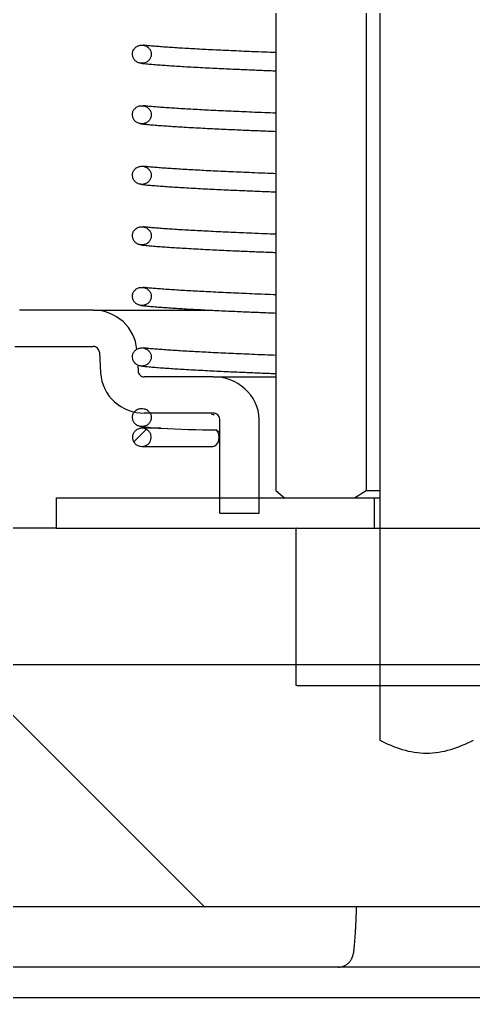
# Model space of a CAD drawing. Header units: millimetres. Extents: x 0 to 4637, y 0 to 3023.
# Drawn here: x 1498.2 to 1513.26, y 2667.91 to 2700.35 of the extents above; entities that cross this region are included whole.
import ezdxf

# ---------------------------------------------------------------- set-up
doc = ezdxf.new("R2010")
doc.units = ezdxf.units.MM
for name, color, linetype in [('ABVP-_VACCUM_CUP', 7, 'Continuous'), ('ABVP_MAIN_PLASTI', 7, 'Continuous'), ('ABVP_PLASTIC_HOS', 7, 'Continuous'), ('BUSH_FOR_ABVP-VA', 7, 'Continuous'), ('COMPRESSED_SPRIN', 7, 'Continuous'), ('M6_HEX_NUT', 7, 'Continuous'), ('PREFILTER_MEDIA_', 7, 'Continuous'), ('STUD_FOR_ABVP_MA', 7, 'Continuous'), ('WASHER_25MM_OD', 7, 'Continuous')]:
    doc.layers.add(name, color=color, linetype=linetype)

msp = doc.modelspace()

# ---------------------------------------------------------------- hatches: boundary and pattern name
at = {"layer": 'COMPRESSED_SPRIN', "linetype": 'Continuous'}
h = msp.add_hatch(dxfattribs=at)
h.set_pattern_fill('ANSI32', scale=6.278552, angle=0.00001, style=0)
h.set_pattern_definition([(45, (804.727, 551.313), (-42.2873, 42.2872), []), (45, (832.92, 551.313), (-42.2873, 42.2872), [])])
edge = h.paths.add_edge_path()
edge.add_spline(control_points=[(1501.9788, 2686.3504), (1502.0176, 2686.2792), (1502.0856, 2686.2262), (1502.2387, 2686.1802), (1502.3244, 2686.1869), (1502.469, 2686.2578), (1502.527, 2686.3223), (1502.5781, 2686.4745), (1502.57, 2686.5613), (1502.4931, 2686.7017), (1502.4255, 2686.7552), (1502.2712, 2686.8018), (1502.1859, 2686.7951), (1502.0413, 2686.7242), (1501.9834, 2686.6597), (1501.9326, 2686.508), (1501.9399, 2686.4217), (1501.9788, 2686.3504)], knot_values=[0, 0, 0, 0, 0.125, 0.125, 0.25, 0.25, 0.375, 0.375, 0.5, 0.5, 0.625, 0.625, 0.75, 0.75, 0.875, 0.875, 1, 1, 1, 1], degree=3, periodic=1)
at = {"layer": 'PREFILTER_MEDIA_', "linetype": 'Continuous'}
h = msp.add_hatch(dxfattribs=at)
h.set_pattern_fill('LINE', scale=12.557105, angle=135, style=0)
h.set_pattern_definition([(135, (804.727, 551.313), (-28.1915, -28.1915), [])])
h.paths.add_polyline_path([(1538.4001, 2678.9567), (1537.9555, 2678.9567), (1535.879, 2678.9567), (1533.6965, 2678.9567), (1533.0709, 2678.9567), (1532.251, 2678.9567), (1530.6943, 2678.9567), (1520.0709, 2678.9567), (1516.0544, 2678.9567), (1513.2587, 2678.9567), (1511.1867, 2678.9567), (1510.3556, 2678.9567), (1510.1476, 2678.9567), (1509.401, 2678.9567), (1508.0118, 2678.9567), (1507.885, 2678.9567), (1507.368, 2678.9567), (1507.1877, 2678.9567), (1506.8508, 2678.9567), (1506.0391, 2678.9567), (1501.1306, 2678.9567), (1492.7121, 2678.9567), (1490.5922, 2678.9567), (1490.4003, 2678.9567), (1488.3584, 2678.9567), (1486.176, 2678.9567), (1485.7535, 2678.9567), (1485.1982, 2678.9567), (1485.1238, 2678.9567), (1483.0974, 2678.9567), (1482.3271, 2678.9567), (1482.1887, 2678.9567), (1480.8534, 2678.9567), (1479.6405, 2678.9567), (1476.504, 2678.9567), (1476.4593, 2678.9567), (1475.7867, 2678.9567), (1472.7155, 2678.9567), (1472.4849, 2678.9567), (1472.3773, 2678.9567), (1472.3399, 2678.9567), (1471.6561, 2678.9567), (1471.1513, 2678.9567), (1469.9477, 2678.9567), (1468.1147, 2678.9567), (1468.1026, 2678.9567), (1467.387, 2678.9567), (1467.3826, 2678.9567), (1465.1239, 2678.9567), (1464.6241, 2678.9567), (1460.6702, 2678.9567), (1460.5718, 2678.9567), (1459.3827, 2678.9567), (1458.5215, 2678.9567), (1455.3517, 2678.9567), (1455.3181, 2678.9567), (1452.2341, 2678.9567), (1451.5026, 2678.9567), (1449.4329, 2678.9567), (1448.0083, 2678.9567), (1445.6955, 2678.9567), (1444.3677, 2678.9567), (1442.515, 2678.9567), (1440.5514, 2678.9567), (1431.0087, 2678.9567), (1429.3107, 2678.9567), (1428.9583, 2678.9567), (1426.9912, 2678.9567), (1424.8312, 2678.9567), (1422.0916, 2678.9567), (1420.8959, 2678.9567), (1418.2351, 2678.9567), (1417.1451, 2678.9567), (1416.2603, 2678.9567), (1413.3332, 2678.9567), (1412.9302, 2678.9567), (1408.2692, 2678.9567), (1408.2649, 2678.9567), (1408.2649, 2678.9567), (1403.9284, 2678.9567), (1403.9284, 2676.9475), (1403.9284, 2675.943), (1403.9284, 2670.9201), (1407.4849, 2670.9201), (1410.8134, 2670.9201), (1416.304, 2670.9201), (1418.0947, 2670.9201), (1421.9572, 2670.9201), (1428.53, 2670.9201), (1429.3747, 2670.9201), (1440.5879, 2670.9201), (1451.4804, 2670.9201), (1452.3764, 2670.9201), (1455.56, 2670.9201), (1459.2638, 2670.9201), (1459.5104, 2670.9201), (1459.8061, 2670.9201), (1461.0144, 2670.9201), (1461.315, 2670.9201), (1465.1239, 2670.9201), (1466.1799, 2670.9201), (1469.9477, 2670.9201), (1471.1513, 2670.9201), (1475.32, 2670.9201), (1475.5787, 2670.9201), (1475.8972, 2670.9201), (1476.0144, 2670.9201), (1476.3859, 2670.9201), (1482.9639, 2670.9201), (1484.6528, 2670.9201), (1485.2526, 2670.9201), (1485.6132, 2670.9201), (1488.3233, 2670.9201), (1488.8289, 2670.9201), (1489.7722, 2670.9201), (1490.2165, 2670.9201), (1490.2592, 2670.9201), (1506.0306, 2670.9201), (1507.3279, 2670.9201), (1507.5633, 2670.9201), (1508.0845, 2670.9201), (1508.9057, 2670.9201), (1509.3846, 2670.9201), (1510.3536, 2670.9201), (1530.5205, 2670.9201), (1530.5504, 2670.9201), (1530.9661, 2670.9201), (1531.9259, 2670.9201), (1535.7486, 2670.9201), (1538.094, 2670.9201), (1538.4402, 2670.9201), (1549.0002, 2670.9201), (1552.7758, 2670.9201), (1553.7402, 2670.9201), (1554.0048, 2670.9201), (1554.7211, 2670.9201), (1557.0267, 2670.9201), (1558.9701, 2670.9201), (1559.1445, 2670.9201), (1559.7198, 2670.9201), (1559.9905, 2670.9201), (1561.0575, 2670.9201), (1561.6112, 2670.9201), (1562.3959, 2670.9201), (1562.6789, 2670.9201), (1565.4127, 2670.9201), (1568.3551, 2670.9201), (1574.2762, 2670.9201), (1574.988, 2670.9201), (1587.9121, 2670.9201), (1593.9395, 2670.9201), (1595.9551, 2670.9201), (1595.958, 2670.9201), (1595.9879, 2670.9201), (1596.0539, 2670.9201), (1596.255, 2670.9201), (1602.3305, 2670.9201), (1602.3817, 2670.9201), (1605.1753, 2670.9201), (1609.6116, 2670.9201), (1612.5929, 2670.9201), (1615.9215, 2670.9201), (1619.478, 2670.9201), (1619.478, 2675.943), (1619.478, 2676.9475), (1619.478, 2678.9567), (1615.1417, 2678.9567), (1615.1415, 2678.9567), (1615.1371, 2678.9567), (1610.0732, 2678.9567), (1608.9864, 2678.9567), (1607.4497, 2678.9567), (1607.1461, 2678.9567), (1605.0352, 2678.9567), (1604.7371, 2678.9567), (1602.2459, 2678.9567), (1601.6003, 2678.9567), (1601.1906, 2678.9567), (1596.2831, 2678.9567), (1594.4372, 2678.9567), (1593.9395, 2678.9567), (1587.9121, 2678.9567), (1587.4053, 2678.9567), (1578.9132, 2678.9567), (1577.4161, 2678.9567), (1574.0658, 2678.9567), (1572.6344, 2678.9567), (1568.3121, 2678.9567), (1565.5704, 2678.9567), (1562.9222, 2678.9567), (1562.4864, 2678.9567), (1562.3959, 2678.9567), (1560.0297, 2678.9567), (1560.0108, 2678.9567), (1559.7645, 2678.9567), (1559.1445, 2678.9567), (1559.1062, 2678.9567), (1557.8396, 2678.9567), (1557.6796, 2678.9567), (1557.2892, 2678.9567), (1556.5994, 2678.9567), (1555.8971, 2678.9567), (1554.6454, 2678.9567), (1553.7142, 2678.9567), (1551.992, 2678.9567), (1551.9876, 2678.9567), (1549.6156, 2678.9567), (1547.4671, 2678.9567), (1544.958, 2678.9567), (1544.2488, 2678.9567), (1542.6766, 2678.9567), (1542.4004, 2678.9567)])
at = {"layer": 'STUD_FOR_ABVP_MA', "linetype": 'Continuous'}
h = msp.add_hatch(dxfattribs=at)
h.set_pattern_fill('ANSI32', scale=12.557105, angle=0.00001, style=0)
h.set_pattern_definition([(45, (804.73, 551.31), (-84.5745, 84.5745), []), (45, (861.11, 551.31), (-84.5745, 84.5745), [])])
edge = h.paths.add_edge_path()
edge.add_line((1513.2587, 2683.9795), (1513.2587, 2684.473))
edge.add_line((1513.2587, 2684.473), (1513.2587, 2684.4818))
edge.add_line((1513.2587, 2684.4818), (1513.2587, 2684.7329))
edge.add_line((1513.2587, 2684.7329), (1513.2587, 2686.3807))
edge.add_line((1513.2587, 2686.3807), (1513.2587, 2686.9834))
edge.add_line((1513.2587, 2686.9834), (1513.2587, 2687.0937))
edge.add_line((1513.2587, 2687.0937), (1513.2587, 2688.3898))
edge.add_line((1513.2587, 2688.3898), (1513.2587, 2688.5001))
edge.add_line((1513.2587, 2688.5001), (1513.2587, 2688.6905))
edge.add_line((1513.2587, 2688.6905), (1513.2587, 2688.9926))
edge.add_line((1513.2587, 2688.9926), (1513.2587, 2689.3773))
edge.add_line((1513.2587, 2689.3773), (1513.2587, 2690.3989))
edge.add_line((1513.2587, 2690.3989), (1513.2587, 2690.7101))
edge.add_line((1513.2587, 2690.7101), (1513.2587, 2691.0017))
edge.add_line((1513.2587, 2691.0017), (1513.2587, 2691.0332))
edge.add_line((1513.2587, 2691.0332), (1513.2587, 2692.4081))
edge.add_line((1513.2587, 2692.4081), (1513.2587, 2693.0108))
edge.add_line((1513.2587, 2693.0108), (1513.2587, 2694.4172))
edge.add_line((1513.2587, 2694.4172), (1513.2587, 2695.02))
edge.add_line((1513.2587, 2695.02), (1513.2587, 2696.4263))
edge.add_line((1513.2587, 2696.4263), (1513.2587, 2697.0291))
edge.add_line((1513.2587, 2697.0291), (1513.2587, 2698.4355))
edge.add_line((1513.2587, 2698.4355), (1513.2587, 2699.0382))
edge.add_line((1513.2587, 2699.0382), (1513.2587, 2700.4446))
edge.add_line((1513.2587, 2700.4446), (1513.2587, 2700.6969))
edge.add_line((1513.2587, 2700.6969), (1513.2587, 2701.0474))
edge.add_line((1513.2587, 2701.0474), (1513.2587, 2701.5595))
edge.add_line((1513.2587, 2701.5595), (1513.2587, 2702.4538))
edge.add_line((1513.2587, 2702.4538), (1513.2587, 2703.0565))
edge.add_line((1513.2587, 2703.0565), (1513.2587, 2704.4629))
edge.add_line((1513.2587, 2704.4629), (1513.2587, 2705.0656))
edge.add_line((1513.2587, 2705.0656), (1513.2587, 2706.472))
edge.add_line((1513.2587, 2706.472), (1513.2587, 2707.0748))
edge.add_line((1513.2587, 2707.0748), (1513.2587, 2707.5869))
edge.add_line((1513.2587, 2707.5869), (1513.2587, 2708.0848))
edge.add_line((1513.2587, 2708.0848), (1513.2587, 2708.0892))
edge.add_line((1513.2587, 2708.0892), (1513.2587, 2708.4812))
edge.add_line((1513.2587, 2708.4812), (1513.2587, 2709.0839))
edge.add_line((1513.2587, 2709.0839), (1513.2587, 2709.6004))
edge.add_line((1513.2587, 2709.6004), (1513.2587, 2709.8472))
edge.add_line((1513.2587, 2709.8472), (1513.2587, 2710.0983))
edge.add_line((1513.2587, 2710.0983), (1513.2587, 2710.2992))
edge.add_line((1513.2587, 2710.2992), (1513.2587, 2710.6006))
edge.add_line((1513.2587, 2710.6006), (1513.2587, 2710.9019))
edge.add_line((1513.2587, 2710.9019), (1513.2587, 2711.1029))
edge.add_line((1513.2587, 2711.1029), (1513.2587, 2715.1211))
edge.add_line((1513.2587, 2715.1211), (1513.2587, 2715.9097))
edge.add_line((1513.2587, 2715.9097), (1513.2587, 2717.1154))
edge.add_line((1513.2587, 2717.1154), (1513.2587, 2720.144))
edge.add_line((1513.2587, 2720.144), (1513.7023, 2720.144))
edge.add_line((1513.7023, 2720.144), (1516.1287, 2720.144))
edge.add_line((1516.1287, 2720.144), (1516.6568, 2720.607))
edge.add_line((1516.6568, 2720.607), (1516.7016, 2720.6463))
edge.add_line((1516.7016, 2720.6463), (1516.7016, 2721.8097))
edge.add_line((1516.7016, 2721.8097), (1516.7016, 2724.6645))
edge.add_line((1516.7016, 2724.6645), (1516.7016, 2725.5271))
edge.add_line((1516.7016, 2725.5271), (1516.7016, 2725.6253))
edge.add_line((1516.7016, 2725.6253), (1516.7016, 2726.8326))
edge.add_line((1516.7016, 2726.8326), (1516.7016, 2726.8746))
edge.add_line((1516.7016, 2726.8746), (1516.7016, 2728.5824))
edge.add_line((1516.7016, 2728.5824), (1516.7016, 2728.6828))
edge.add_line((1516.7016, 2728.6828), (1516.7016, 2730.6481))
edge.add_line((1516.7016, 2730.6481), (1516.7016, 2731.8554))
edge.add_line((1516.7016, 2731.8554), (1516.7016, 2735.1908))
edge.add_line((1516.7016, 2735.1908), (1516.7016, 2735.5139))
edge.add_line((1516.7016, 2735.5139), (1516.7016, 2735.5307))
edge.add_line((1516.7016, 2735.5307), (1516.7016, 2736.7362))
edge.add_line((1516.7016, 2736.7362), (1516.7016, 2736.8467))
edge.add_line((1516.7016, 2736.8467), (1516.7016, 2737.5335))
edge.add_line((1516.7016, 2737.5335), (1516.7016, 2737.7239))
edge.add_line((1516.7016, 2737.7239), (1516.7016, 2739.1303))
edge.add_line((1516.7016, 2739.1303), (1516.7016, 2742.2445))
edge.add_line((1516.7016, 2742.2445), (1516.1287, 2742.7468))
edge.add_line((1516.1287, 2742.7468), (1513.7023, 2742.7468))
edge.add_line((1513.7023, 2742.7468), (1513.2587, 2742.7468))
edge.add_line((1513.2587, 2742.7468), (1513.2587, 2747.7696))
edge.add_line((1513.2587, 2747.7696), (1513.2587, 2752.9934))
edge.add_line((1513.2587, 2752.9934), (1513.2587, 2754.8016))
edge.add_arc((1511.7032, 2752.1725), 3.0548, 59.38887, 120.61113)
edge.add_line((1510.1476, 2754.8016), (1510.1476, 2752.9934))
edge.add_line((1510.1476, 2752.9934), (1510.1476, 2747.7696))
edge.add_line((1510.1476, 2747.7696), (1510.1476, 2742.7468))
edge.add_line((1510.1476, 2742.7468), (1509.7041, 2742.7468))
edge.add_line((1509.7041, 2742.7468), (1507.2776, 2742.7468))
edge.add_line((1507.2776, 2742.7468), (1506.7047, 2742.2445))
edge.add_line((1506.7047, 2742.2445), (1506.7047, 2739.1303))
edge.add_line((1506.7047, 2739.1303), (1506.7047, 2737.7239))
edge.add_line((1506.7047, 2737.7239), (1506.7047, 2737.5335))
edge.add_line((1506.7047, 2737.5335), (1506.7047, 2736.8467))
edge.add_line((1506.7047, 2736.8467), (1506.7047, 2736.7362))
edge.add_line((1506.7047, 2736.7362), (1506.7047, 2735.5307))
edge.add_line((1506.7047, 2735.5307), (1506.7047, 2735.5139))
edge.add_line((1506.7047, 2735.5139), (1506.7047, 2735.1908))
edge.add_line((1506.7047, 2735.1908), (1506.7047, 2732.7639))
edge.add_line((1506.7047, 2732.7639), (1506.7047, 2731.5565))
edge.add_line((1506.7047, 2731.5565), (1506.7047, 2728.6828))
edge.add_line((1506.7047, 2728.6828), (1506.7047, 2728.5824))
edge.add_line((1506.7047, 2728.5824), (1506.7047, 2727.7411))
edge.add_line((1506.7047, 2727.7411), (1506.7047, 2726.8746))
edge.add_line((1506.7047, 2726.8746), (1506.7047, 2726.5337))
edge.add_line((1506.7047, 2726.5337), (1506.7047, 2725.5271))
edge.add_line((1506.7047, 2725.5271), (1506.7047, 2724.6645))
edge.add_line((1506.7047, 2724.6645), (1506.7047, 2722.7182))
edge.add_line((1506.7047, 2722.7182), (1506.7047, 2721.5108))
edge.add_line((1506.7047, 2721.5108), (1506.7047, 2720.6463))
edge.add_line((1506.7047, 2720.6463), (1507.2776, 2720.144))
edge.add_line((1507.2776, 2720.144), (1509.7041, 2720.144))
edge.add_line((1509.7041, 2720.144), (1510.1476, 2720.144))
edge.add_line((1510.1476, 2720.144), (1510.1476, 2717.3882))
edge.add_line((1510.1476, 2717.3882), (1510.1476, 2716.1826))
edge.add_line((1510.1476, 2716.1826), (1510.1476, 2715.1211))
edge.add_line((1510.1476, 2715.1211), (1510.1476, 2711.1029))
edge.add_line((1510.1476, 2711.1029), (1510.1476, 2710.9019))
edge.add_line((1510.1476, 2710.9019), (1510.1476, 2710.6006))
edge.add_line((1510.1476, 2710.6006), (1510.1476, 2710.2992))
edge.add_line((1510.1476, 2710.2992), (1510.1476, 2710.0983))
edge.add_line((1510.1476, 2710.0983), (1510.1476, 2709.8472))
edge.add_line((1510.1476, 2709.8472), (1510.1476, 2709.6004))
edge.add_line((1510.1476, 2709.6004), (1510.1476, 2709.1875))
edge.add_line((1510.1476, 2709.1875), (1510.1476, 2708.5847))
edge.add_line((1510.1476, 2708.5847), (1510.1476, 2708.0892))
edge.add_line((1510.1476, 2708.0892), (1510.1476, 2708.0848))
edge.add_line((1510.1476, 2708.0848), (1510.1476, 2707.5869))
edge.add_line((1510.1476, 2707.5869), (1510.1476, 2707.1783))
edge.add_line((1510.1476, 2707.1783), (1510.1476, 2706.5756))
edge.add_line((1510.1476, 2706.5756), (1510.1476, 2705.1692))
edge.add_line((1510.1476, 2705.1692), (1510.1476, 2704.5664))
edge.add_line((1510.1476, 2704.5664), (1510.1476, 2703.1601))
edge.add_line((1510.1476, 2703.1601), (1510.1476, 2702.5573))
edge.add_line((1510.1476, 2702.5573), (1510.1476, 2701.5595))
edge.add_line((1510.1476, 2701.5595), (1510.1476, 2701.1509))
edge.add_line((1510.1476, 2701.1509), (1510.1476, 2700.6969))
edge.add_line((1510.1476, 2700.6969), (1510.1476, 2700.5482))
edge.add_line((1510.1476, 2700.5482), (1510.1476, 2699.1418))
edge.add_line((1510.1476, 2699.1418), (1510.1476, 2698.539))
edge.add_line((1510.1476, 2698.539), (1510.1476, 2697.1326))
edge.add_line((1510.1476, 2697.1326), (1510.1476, 2696.5299))
edge.add_line((1510.1476, 2696.5299), (1510.1476, 2695.1235))
edge.add_line((1510.1476, 2695.1235), (1510.1476, 2694.5208))
edge.add_line((1510.1476, 2694.5208), (1510.1476, 2693.1144))
edge.add_line((1510.1476, 2693.1144), (1510.1476, 2692.5116))
edge.add_line((1510.1476, 2692.5116), (1510.1476, 2691.1052))
edge.add_line((1510.1476, 2691.1052), (1510.1476, 2691.0332))
edge.add_line((1510.1476, 2691.0332), (1510.1476, 2690.7101))
edge.add_line((1510.1476, 2690.7101), (1510.1476, 2690.5025))
edge.add_line((1510.1476, 2690.5025), (1510.1476, 2689.3773))
edge.add_line((1510.1476, 2689.3773), (1510.1476, 2689.0961))
edge.add_line((1510.1476, 2689.0961), (1510.1476, 2688.6905))
edge.add_line((1510.1476, 2688.6905), (1510.1476, 2688.5001))
edge.add_line((1510.1476, 2688.5001), (1510.1476, 2688.4933))
edge.add_line((1510.1476, 2688.4933), (1510.1476, 2687.0937))
edge.add_line((1510.1476, 2687.0937), (1510.1476, 2687.087))
edge.add_line((1510.1476, 2687.087), (1510.1476, 2686.4842))
edge.add_line((1510.1476, 2686.4842), (1510.1476, 2684.7329))
edge.add_line((1510.1476, 2684.7329), (1510.1476, 2684.4818))
edge.add_line((1510.1476, 2684.4818), (1510.1476, 2684.473))
edge.add_line((1510.1476, 2684.473), (1510.1476, 2683.9795))
edge.add_line((1510.1476, 2683.9795), (1510.1476, 2683.4772))
edge.add_line((1510.1476, 2683.4772), (1510.1476, 2682.4814))
edge.add_line((1510.1476, 2682.4814), (1510.1476, 2679.459))
edge.add_line((1510.1476, 2679.459), (1510.1476, 2678.9611))
edge.add_line((1510.1476, 2678.9611), (1510.1476, 2678.9567))
edge.add_line((1510.1476, 2678.9567), (1510.1476, 2678.2535))
edge.add_line((1510.1476, 2678.2535), (1510.1476, 2677.9433))
edge.add_line((1510.1476, 2677.9433), (1510.1476, 2677.4498))
edge.add_line((1510.1476, 2677.4498), (1510.1476, 2676.9475))
edge.add_line((1510.1476, 2676.9475), (1510.1476, 2676.4453))
edge.add_arc((1512.6399, 2681.2654), 5.4263, 242.65873, 245.08953)
edge.add_arc((1511.7147, 2679.027), 3.0083, 243.1154, 300.88227)
edge.add_line((1513.2587, 2676.4453), (1513.2587, 2676.9475))
edge.add_line((1513.2587, 2676.9475), (1513.2587, 2677.4498))
edge.add_line((1513.2587, 2677.4498), (1513.2587, 2677.9433))
edge.add_line((1513.2587, 2677.9433), (1513.2587, 2678.2535))
edge.add_line((1513.2587, 2678.2535), (1513.2587, 2678.9567))
edge.add_line((1513.2587, 2678.9567), (1513.2587, 2678.9611))
edge.add_line((1513.2587, 2678.9611), (1513.2587, 2679.459))
edge.add_line((1513.2587, 2679.459), (1513.2587, 2682.4814))
edge.add_line((1513.2587, 2682.4814), (1513.2587, 2683.4772))
edge.add_line((1513.2587, 2683.4772), (1513.2587, 2683.9795))

# ---------------------------------------------------------------- linework, layer by layer
at = {"layer": 'ABVP-_VACCUM_CUP', "color": 7, "linetype": 'Continuous'}
for p, q in [((1500.6437, 2690.7101), (1498.1979, 2690.7101)), ((1500.6437, 2690.7101), (1504.5584, 2690.7101)), ((1498.0427, 2689.5046), (1500.6437, 2689.5046)), ((1500.8498, 2689.3142), (1500.8868, 2688.6274)), ((1502.1177, 2688.8935), (1502.1288, 2688.6905)), ((1504.6249, 2688.5001), (1502.3367, 2688.5001)), ((1504.6249, 2688.5001), (1506.7047, 2688.5001)), ((1504.6249, 2687.2946), (1502.3367, 2687.2946)), ((1504.8391, 2683.9795), (1504.8391, 2687.0937)), ((1506.1455, 2683.9795), (1506.1455, 2687.0937)), ((1504.8391, 2683.9795), (1506.1455, 2683.9795))]:
    msp.add_line(p, q, dxfattribs=at)
for points, knots in [([(1502.0893, 2689.4101), (1502.0613, 2689.7626), (1501.8921, 2690.0956), (1501.366, 2690.5727), (1501.0034, 2690.7101), (1500.6437, 2690.7101)], [0.01500734, 0.01500734, 0.01500734, 0.01500734, 0.5, 0.5, 1, 1, 1, 1]), ([(1500.8498, 2689.3142), (1500.847, 2689.3659), (1500.8227, 2689.4157), (1500.7468, 2689.485), (1500.6951, 2689.5046), (1500.6437, 2689.5046)], [0, 0, 0, 0, 0.5, 0.5, 1, 1, 1, 1]), ([(1500.8868, 2688.6274), (1500.9065, 2688.2624), (1501.0773, 2687.9148), (1501.6127, 2687.4303), (1501.9763, 2687.2946), (1502.3367, 2687.2946)], [0, 0, 0, 0, 0.5, 0.5, 1, 1, 1, 1]), ([(1502.1288, 2688.6905), (1502.1316, 2688.6386), (1502.1563, 2688.5886), (1502.233, 2688.5195), (1502.285, 2688.5001), (1502.3367, 2688.5001)], [0, 0, 0, 0, 0.5, 0.5, 1, 1, 1, 1]), ([(1506.1455, 2687.0937), (1506.1455, 2687.4804), (1505.9612, 2687.8513), (1505.3906, 2688.3584), (1505.0079, 2688.5001), (1504.6249, 2688.5001)], [0, 0, 0, 0, 0.5, 0.5, 1, 1, 1, 1]), ([(1504.8391, 2687.0937), (1504.8391, 2687.1486), (1504.8139, 2687.2016), (1504.7337, 2687.2744), (1504.6792, 2687.2946), (1504.6249, 2687.2946)], [0, 0, 0, 0, 0.5, 0.5, 1, 1, 1, 1])]:
    msp.add_open_spline(points, degree=3, knots=knots, dxfattribs=at)
at = {"layer": 'ABVP_MAIN_PLASTI', "color": 7, "linetype": 'Continuous'}
for p, q in [((1499.4142, 2683.4772), (1492.7917, 2683.4772)), ((1505.9986, 2668.911), (1488.1914, 2668.911)), ((1507.8563, 2668.911), (1505.9986, 2668.911)), ((1508.0007, 2668.911), (1507.8563, 2668.911)), ((1508.7647, 2668.911), (1508.0007, 2668.911)), ((1510.346, 2668.911), (1508.7647, 2668.911)), ((1532.8412, 2668.911), (1510.346, 2668.911))]:
    msp.add_line(p, q, dxfattribs=at)
msp.add_ellipse((1508.7647, 2669.4133), major_axis=(0, 0.5023), ratio=0.9995027, start_param=3.1415927, end_param=3.1622989, dxfattribs=at)
msp.add_open_spline([(1508.7751, 2668.9116), (1508.777, 2668.9115), (1508.7998, 2668.9105), (1508.8469, 2668.9169), (1508.9094, 2668.9308), (1508.9683, 2668.9526), (1509.0219, 2668.9801), (1509.07, 2669.0123), (1509.112, 2669.0478), (1509.1477, 2669.0849), (1509.1772, 2669.1222), (1509.2009, 2669.1582), (1509.2197, 2669.1922), (1509.2345, 2669.2239), (1509.2464, 2669.2538), (1509.2563, 2669.2829), (1509.2648, 2669.3125), (1509.2728, 2669.345), (1509.2811, 2669.3859), (1509.2895, 2669.4371), (1509.2978, 2669.4991), (1509.3055, 2669.5684), (1509.3129, 2669.6437), (1509.3201, 2669.7266), (1509.3272, 2669.818), (1509.3341, 2669.9157), (1509.3409, 2670.0199), (1509.3475, 2670.1306), (1509.3541, 2670.2475), (1509.3604, 2670.3704), (1509.3667, 2670.4993), (1509.3728, 2670.6341), (1509.3788, 2670.7743), (1509.3827, 2670.8712), (1509.3846, 2670.9201)], degree=3, knots=[0, 0, 0, 0, 0.00095428, 0.01300829, 0.02467921, 0.03600668, 0.04701212, 0.05770056, 0.06805785, 0.07805439, 0.08767633, 0.09699568, 0.10623279, 0.11570694, 0.12579901, 0.13708548, 0.15033139, 0.16669664, 0.18832097, 0.22076237, 0.25735984, 0.29156949, 0.32422041, 0.35870621, 0.39223013, 0.42518559, 0.45776214, 0.49004959, 0.52209223, 0.55391183, 0.58540983, 0.61698814, 0.64871613, 0.67995455, 0.67995455, 0.67995455, 0.67995455], dxfattribs=at)
at = {"layer": 'ABVP_PLASTIC_HOS', "color": 7, "linetype": 'Continuous'}
msp.add_line((1492.6258, 2667.9064), (1530.7805, 2667.9064), dxfattribs=at)
at = {"layer": 'BUSH_FOR_ABVP-VA', "color": 7, "linetype": 'Continuous'}
for p, q in [((1506.7047, 2709.8472), (1506.7047, 2684.7329)), ((1509.7041, 2709.8472), (1509.7041, 2684.7329)), ((1506.7047, 2684.7329), (1506.9892, 2684.4818)), ((1509.3158, 2684.4818), (1509.7041, 2684.7329)), ((1509.7041, 2684.7329), (1510.1476, 2684.7329)), ((1506.9892, 2684.4818), (1509.3158, 2684.4818))]:
    msp.add_line(p, q, dxfattribs=at)
at = {"layer": 'COMPRESSED_SPRIN', "color": 7, "linetype": 'Continuous'}
for p, q in [((1502.8808, 2686.7923), (1502.255, 2686.7923)), ((1502.2551, 2686.1896), (1504.6067, 2686.1896))]:
    msp.add_line(p, q, dxfattribs=at)
for centre, radius, start, end in [((1516.7423, 2843.8993), 157.116, 265.553941, 265.587148), ((1503.999, 2702.9528), 16.1997, 263.70448, 266.06988), ((1504.6274, 2716.6573), 29.9164, 266.65585, 270.19382), ((1505.0607, 2508.8169), 177.8738, 90.071811, 90.092567)]:
    msp.add_arc(centre, radius, start, end, dxfattribs=at)
msp.add_ellipse((1504.6067, 2686.4909), major_axis=(0, 0.3014), ratio=0.724534, start_param=3.1415927, end_param=5.6909212, dxfattribs=at)
for points, knots in [([(1502.5677, 2699.2022), (1502.5677, 2699.2352), (1502.5619, 2699.2687), (1502.5509, 2699.2998), (1502.5399, 2699.3309), (1502.5234, 2699.3605), (1502.5029, 2699.3863), (1502.482, 2699.4127), (1502.4564, 2699.4359), (1502.4281, 2699.4543), (1502.3988, 2699.4733), (1502.3659, 2699.4876), (1502.3321, 2699.4962), (1502.2972, 2699.5051), (1502.2603, 2699.5081), (1502.2245, 2699.505), (1502.1884, 2699.5019), (1502.1523, 2699.4924), (1502.1193, 2699.4773), (1502.0868, 2699.4625), (1502.0565, 2699.4417), (1502.0311, 2699.4166), (1502.0065, 2699.3924), (1501.9858, 2699.3634), (1501.971, 2699.3322), (1501.9567, 2699.302), (1501.9475, 2699.2689), (1501.9442, 2699.2357), (1501.941, 2699.2032), (1501.9434, 2699.1697), (1501.9512, 2699.1379), (1501.9589, 2699.1062), (1501.9722, 2699.0753), (1501.9898, 2699.0478), (1502.0078, 2699.0197), (1502.0307, 2698.9943), (1502.0568, 2698.9734), (1502.0836, 2698.9519), (1502.1145, 2698.9346), (1502.1469, 2698.9229), (1502.1803, 2698.9107), (1502.2162, 2698.9041), (1502.2518, 2698.9035), (1502.288, 2698.9028), (1502.3248, 2698.9084), (1502.3592, 2698.9199), (1502.3934, 2698.9313), (1502.4261, 2698.9488), (1502.4544, 2698.9712), (1502.482, 2698.9929), (1502.5061, 2699.0199), (1502.5244, 2699.0498), (1502.5421, 2699.0785), (1502.555, 2699.1108), (1502.5617, 2699.1439), (1502.5657, 2699.163), (1502.5677, 2699.1827), (1502.5677, 2699.2022)], [0, 0, 0, 0, 0.0515791, 0.0515791, 0.0515791, 0.1030858, 0.1030858, 0.1030858, 0.1556979, 0.1556979, 0.1556979, 0.2103132, 0.2103132, 0.2103132, 0.2665575, 0.2665575, 0.2665575, 0.3233053, 0.3233053, 0.3233053, 0.3791687, 0.3791687, 0.3791687, 0.4332094, 0.4332094, 0.4332094, 0.4853825, 0.4853825, 0.4853825, 0.5364381, 0.5364381, 0.5364381, 0.5874921, 0.5874921, 0.5874921, 0.6395945, 0.6395945, 0.6395945, 0.6934114, 0.6934114, 0.6934114, 0.7489889, 0.7489889, 0.7489889, 0.8056332, 0.8056332, 0.8056332, 0.8620634, 0.8620634, 0.8620634, 0.9169696, 0.9169696, 0.9169696, 0.9697566, 0.9697566, 0.9697566, 1, 1, 1, 1]), ([(1506.704, 2699.2565), (1506.5791, 2699.2612), (1506.3065, 2699.2719), (1505.9241, 2699.2874), (1505.5519, 2699.3033), (1505.2092, 2699.3185), (1504.8691, 2699.3344), (1504.545, 2699.3502), (1504.2381, 2699.366), (1503.9496, 2699.3817), (1503.6721, 2699.3976), (1503.4081, 2699.4138), (1503.1598, 2699.4301), (1502.9295, 2699.4465), (1502.7186, 2699.4629), (1502.5322, 2699.479), (1502.3869, 2699.493), (1502.3222, 2699.5005), (1502.2952, 2699.5037)], [0.7067298, 0.7067298, 0.7067298, 0.7067298, 0.72382357, 0.74453976, 0.76154062, 0.77916642, 0.79740286, 0.81623171, 0.83384455, 0.85190876, 0.87040147, 0.88929682, 0.90856596, 0.92817718, 0.94809601, 0.96828552, 0.98870653, 1, 1, 1, 1]), ([(1502.2227, 2698.9056), (1502.2553, 2698.9019), (1502.3284, 2698.8934), (1502.4889, 2698.8781), (1502.6883, 2698.8611), (1502.9093, 2698.8441), (1503.1459, 2698.8275), (1503.3953, 2698.8112), (1503.6674, 2698.7946), (1503.9611, 2698.7779), (1504.2742, 2698.761), (1504.5866, 2698.7452), (1504.8943, 2698.7303), (1505.1937, 2698.7164), (1505.4784, 2698.7037), (1505.746, 2698.6921), (1505.9978, 2698.6816), (1506.2447, 2698.6716), (1506.4791, 2698.6623), (1506.6339, 2698.6563), (1506.7044, 2698.6536)], [0, 0, 0, 0, 0.01324964, 0.0346429, 0.05548671, 0.07573034, 0.09532844, 0.11424113, 0.13243401, 0.15271015, 0.17192979, 0.19006413, 0.20709216, 0.22299977, 0.23777871, 0.25090153, 0.26298148, 0.27448774, 0.28613915, 0.29575461, 0.29575461, 0.29575461, 0.29575461]), ([(1502.5677, 2697.1931), (1502.5677, 2697.2261), (1502.5619, 2697.2595), (1502.5509, 2697.2906), (1502.5399, 2697.3217), (1502.5234, 2697.3513), (1502.5029, 2697.3772), (1502.482, 2697.4036), (1502.4564, 2697.4268), (1502.4281, 2697.4451), (1502.3988, 2697.4642), (1502.3659, 2697.4785), (1502.3321, 2697.4871), (1502.2972, 2697.4959), (1502.2603, 2697.4989), (1502.2245, 2697.4958), (1502.1884, 2697.4927), (1502.1523, 2697.4833), (1502.1193, 2697.4682), (1502.0868, 2697.4533), (1502.0565, 2697.4325), (1502.0311, 2697.4075), (1502.0065, 2697.3832), (1501.9858, 2697.3543), (1501.971, 2697.323), (1501.9567, 2697.2929), (1501.9475, 2697.2598), (1501.9442, 2697.2266), (1501.941, 2697.1941), (1501.9434, 2697.1605), (1501.9512, 2697.1288), (1501.9589, 2697.097), (1501.9722, 2697.0662), (1501.9898, 2697.0387), (1502.0078, 2697.0106), (1502.0307, 2696.9852), (1502.0568, 2696.9643), (1502.0836, 2696.9428), (1502.1145, 2696.9255), (1502.1469, 2696.9137), (1502.1803, 2696.9016), (1502.2162, 2696.895), (1502.2518, 2696.8943), (1502.288, 2696.8937), (1502.3248, 2696.8993), (1502.3592, 2696.9107), (1502.3934, 2696.9221), (1502.4261, 2696.9397), (1502.4544, 2696.962), (1502.482, 2696.9838), (1502.5061, 2697.0107), (1502.5244, 2697.0406), (1502.5421, 2697.0694), (1502.555, 2697.1017), (1502.5617, 2697.1348), (1502.5657, 2697.1539), (1502.5677, 2697.1735), (1502.5677, 2697.1931)], [0, 0, 0, 0, 0.0515791, 0.0515791, 0.0515791, 0.1030858, 0.1030858, 0.1030858, 0.1556979, 0.1556979, 0.1556979, 0.2103132, 0.2103132, 0.2103132, 0.2665575, 0.2665575, 0.2665575, 0.3233053, 0.3233053, 0.3233053, 0.3791687, 0.3791687, 0.3791687, 0.4332094, 0.4332094, 0.4332094, 0.4853825, 0.4853825, 0.4853825, 0.5364381, 0.5364381, 0.5364381, 0.5874921, 0.5874921, 0.5874921, 0.6395945, 0.6395945, 0.6395945, 0.6934114, 0.6934114, 0.6934114, 0.7489889, 0.7489889, 0.7489889, 0.8056332, 0.8056332, 0.8056332, 0.8620634, 0.8620634, 0.8620634, 0.9169696, 0.9169696, 0.9169696, 0.9697566, 0.9697566, 0.9697566, 1, 1, 1, 1]), ([(1506.704, 2697.2473), (1506.5791, 2697.2521), (1506.3065, 2697.2627), (1505.9241, 2697.2783), (1505.5519, 2697.2942), (1505.2092, 2697.3094), (1504.8691, 2697.3252), (1504.545, 2697.3411), (1504.2381, 2697.3569), (1503.9496, 2697.3725), (1503.6721, 2697.3885), (1503.4081, 2697.4047), (1503.1598, 2697.421), (1502.9295, 2697.4373), (1502.7186, 2697.4537), (1502.5322, 2697.4699), (1502.3869, 2697.4839), (1502.3222, 2697.4914), (1502.2952, 2697.4946)], [0.7067298, 0.7067298, 0.7067298, 0.7067298, 0.72382357, 0.74453976, 0.76154062, 0.77916642, 0.79740286, 0.81623171, 0.83384455, 0.85190876, 0.87040147, 0.88929682, 0.90856596, 0.92817718, 0.94809601, 0.96828552, 0.98870653, 1, 1, 1, 1]), ([(1502.2227, 2696.8965), (1502.2553, 2696.8927), (1502.3284, 2696.8843), (1502.4889, 2696.869), (1502.6883, 2696.8519), (1502.9093, 2696.835), (1503.1459, 2696.8183), (1503.3953, 2696.8021), (1503.6674, 2696.7855), (1503.9611, 2696.7687), (1504.2742, 2696.7519), (1504.5866, 2696.736), (1504.8943, 2696.7211), (1505.1937, 2696.7072), (1505.4784, 2696.6945), (1505.746, 2696.683), (1505.9978, 2696.6725), (1506.2447, 2696.6624), (1506.4791, 2696.6532), (1506.6339, 2696.6472), (1506.7044, 2696.6445)], [0, 0, 0, 0, 0.01324964, 0.0346429, 0.05548671, 0.07573034, 0.09532844, 0.11424113, 0.13243401, 0.15271015, 0.17192979, 0.19006413, 0.20709216, 0.22299977, 0.23777871, 0.25090153, 0.26298148, 0.27448774, 0.28613915, 0.29575461, 0.29575461, 0.29575461, 0.29575461]), ([(1502.5677, 2695.1839), (1502.5677, 2695.2169), (1502.5619, 2695.2504), (1502.5509, 2695.2815), (1502.5399, 2695.3126), (1502.5234, 2695.3422), (1502.5029, 2695.368), (1502.482, 2695.3944), (1502.4564, 2695.4176), (1502.4281, 2695.436), (1502.3988, 2695.455), (1502.3659, 2695.4693), (1502.3321, 2695.4779), (1502.2972, 2695.4868), (1502.2603, 2695.4898), (1502.2245, 2695.4867), (1502.1884, 2695.4836), (1502.1523, 2695.4742), (1502.1193, 2695.4591), (1502.0868, 2695.4442), (1502.0565, 2695.4234), (1502.0311, 2695.3983), (1502.0065, 2695.3741), (1501.9858, 2695.3451), (1501.971, 2695.3139), (1501.9567, 2695.2838), (1501.9475, 2695.2507), (1501.9442, 2695.2174), (1501.941, 2695.1849), (1501.9434, 2695.1514), (1501.9512, 2695.1197), (1501.9589, 2695.0879), (1501.9722, 2695.0571), (1501.9898, 2695.0295), (1502.0078, 2695.0014), (1502.0307, 2694.976), (1502.0568, 2694.9552), (1502.0836, 2694.9336), (1502.1145, 2694.9164), (1502.1469, 2694.9046), (1502.1803, 2694.8925), (1502.2162, 2694.8858), (1502.2518, 2694.8852), (1502.288, 2694.8846), (1502.3248, 2694.8901), (1502.3592, 2694.9016), (1502.3934, 2694.913), (1502.4261, 2694.9305), (1502.4544, 2694.9529), (1502.482, 2694.9746), (1502.5061, 2695.0016), (1502.5244, 2695.0315), (1502.5421, 2695.0603), (1502.555, 2695.0926), (1502.5617, 2695.1256), (1502.5657, 2695.1448), (1502.5677, 2695.1644), (1502.5677, 2695.1839)], [0, 0, 0, 0, 0.0515791, 0.0515791, 0.0515791, 0.1030858, 0.1030858, 0.1030858, 0.1556979, 0.1556979, 0.1556979, 0.2103132, 0.2103132, 0.2103132, 0.2665575, 0.2665575, 0.2665575, 0.3233053, 0.3233053, 0.3233053, 0.3791687, 0.3791687, 0.3791687, 0.4332094, 0.4332094, 0.4332094, 0.4853825, 0.4853825, 0.4853825, 0.5364381, 0.5364381, 0.5364381, 0.5874921, 0.5874921, 0.5874921, 0.6395945, 0.6395945, 0.6395945, 0.6934114, 0.6934114, 0.6934114, 0.7489889, 0.7489889, 0.7489889, 0.8056332, 0.8056332, 0.8056332, 0.8620634, 0.8620634, 0.8620634, 0.9169696, 0.9169696, 0.9169696, 0.9697566, 0.9697566, 0.9697566, 1, 1, 1, 1]), ([(1506.704, 2695.2382), (1506.5791, 2695.243), (1506.3065, 2695.2536), (1505.9241, 2695.2692), (1505.5519, 2695.285), (1505.2092, 2695.3003), (1504.8691, 2695.3161), (1504.545, 2695.3319), (1504.2381, 2695.3477), (1503.9496, 2695.3634), (1503.6721, 2695.3793), (1503.4081, 2695.3955), (1503.1598, 2695.4118), (1502.9295, 2695.4282), (1502.7186, 2695.4446), (1502.5322, 2695.4607), (1502.3869, 2695.4747), (1502.3222, 2695.4823), (1502.2952, 2695.4854)], [0.7067298, 0.7067298, 0.7067298, 0.7067298, 0.72382357, 0.74453976, 0.76154062, 0.77916642, 0.79740286, 0.81623171, 0.83384455, 0.85190876, 0.87040147, 0.88929682, 0.90856596, 0.92817718, 0.94809601, 0.96828552, 0.98870653, 1, 1, 1, 1]), ([(1502.2227, 2694.8874), (1502.2553, 2694.8836), (1502.3284, 2694.8751), (1502.4889, 2694.8598), (1502.6883, 2694.8428), (1502.9093, 2694.8258), (1503.1459, 2694.8092), (1503.3953, 2694.7929), (1503.6674, 2694.7764), (1503.9611, 2694.7596), (1504.2742, 2694.7428), (1504.5866, 2694.7269), (1504.8943, 2694.712), (1505.1937, 2694.6981), (1505.4784, 2694.6854), (1505.746, 2694.6739), (1505.9978, 2694.6633), (1506.2447, 2694.6533), (1506.4791, 2694.644), (1506.6339, 2694.6381), (1506.7044, 2694.6354)], [0, 0, 0, 0, 0.01324964, 0.0346429, 0.05548671, 0.07573034, 0.09532844, 0.11424113, 0.13243401, 0.15271015, 0.17192979, 0.19006413, 0.20709216, 0.22299977, 0.23777871, 0.25090153, 0.26298148, 0.27448774, 0.28613915, 0.29575461, 0.29575461, 0.29575461, 0.29575461]), ([(1502.5677, 2693.1748), (1502.5677, 2693.2078), (1502.5619, 2693.2413), (1502.5509, 2693.2724), (1502.5399, 2693.3035), (1502.5234, 2693.333), (1502.5029, 2693.3589), (1502.482, 2693.3853), (1502.4564, 2693.4085), (1502.4281, 2693.4268), (1502.3988, 2693.4459), (1502.3659, 2693.4602), (1502.3321, 2693.4688), (1502.2972, 2693.4777), (1502.2603, 2693.4807), (1502.2245, 2693.4776), (1502.1884, 2693.4744), (1502.1523, 2693.465), (1502.1193, 2693.4499), (1502.0868, 2693.4351), (1502.0565, 2693.4143), (1502.0311, 2693.3892), (1502.0065, 2693.3649), (1501.9858, 2693.336), (1501.971, 2693.3048), (1501.9567, 2693.2746), (1501.9475, 2693.2415), (1501.9442, 2693.2083), (1501.941, 2693.1758), (1501.9434, 2693.1423), (1501.9512, 2693.1105), (1501.9589, 2693.0788), (1501.9722, 2693.0479), (1501.9898, 2693.0204), (1502.0078, 2692.9923), (1502.0307, 2692.9669), (1502.0568, 2692.946), (1502.0836, 2692.9245), (1502.1145, 2692.9072), (1502.1469, 2692.8955), (1502.1803, 2692.8833), (1502.2162, 2692.8767), (1502.2518, 2692.8761), (1502.288, 2692.8754), (1502.3248, 2692.881), (1502.3592, 2692.8924), (1502.3934, 2692.9038), (1502.4261, 2692.9214), (1502.4544, 2692.9437), (1502.482, 2692.9655), (1502.5061, 2692.9925), (1502.5244, 2693.0224), (1502.5421, 2693.0511), (1502.555, 2693.0834), (1502.5617, 2693.1165), (1502.5657, 2693.1356), (1502.5677, 2693.1553), (1502.5677, 2693.1748)], [0, 0, 0, 0, 0.0515791, 0.0515791, 0.0515791, 0.1030858, 0.1030858, 0.1030858, 0.1556979, 0.1556979, 0.1556979, 0.2103132, 0.2103132, 0.2103132, 0.2665575, 0.2665575, 0.2665575, 0.3233053, 0.3233053, 0.3233053, 0.3791687, 0.3791687, 0.3791687, 0.4332094, 0.4332094, 0.4332094, 0.4853825, 0.4853825, 0.4853825, 0.5364381, 0.5364381, 0.5364381, 0.5874921, 0.5874921, 0.5874921, 0.6395945, 0.6395945, 0.6395945, 0.6934114, 0.6934114, 0.6934114, 0.7489889, 0.7489889, 0.7489889, 0.8056332, 0.8056332, 0.8056332, 0.8620634, 0.8620634, 0.8620634, 0.9169696, 0.9169696, 0.9169696, 0.9697566, 0.9697566, 0.9697566, 1, 1, 1, 1]), ([(1506.704, 2693.2291), (1506.5791, 2693.2338), (1506.3065, 2693.2444), (1505.9241, 2693.26), (1505.5519, 2693.2759), (1505.2092, 2693.2911), (1504.8691, 2693.307), (1504.545, 2693.3228), (1504.2381, 2693.3386), (1503.9496, 2693.3543), (1503.6721, 2693.3702), (1503.4081, 2693.3864), (1503.1598, 2693.4027), (1502.9295, 2693.4191), (1502.7186, 2693.4355), (1502.5322, 2693.4516), (1502.3869, 2693.4656), (1502.3222, 2693.4731), (1502.2952, 2693.4763)], [0.7067298, 0.7067298, 0.7067298, 0.7067298, 0.72382357, 0.74453976, 0.76154062, 0.77916642, 0.79740286, 0.81623171, 0.83384455, 0.85190876, 0.87040147, 0.88929682, 0.90856596, 0.92817718, 0.94809601, 0.96828552, 0.98870653, 1, 1, 1, 1]), ([(1502.2227, 2692.8782), (1502.2553, 2692.8744), (1502.3284, 2692.866), (1502.4889, 2692.8507), (1502.6883, 2692.8337), (1502.9093, 2692.8167), (1503.1459, 2692.8001), (1503.3953, 2692.7838), (1503.6674, 2692.7672), (1503.9611, 2692.7505), (1504.2742, 2692.7336), (1504.5866, 2692.7178), (1504.8943, 2692.7028), (1505.1937, 2692.689), (1505.4784, 2692.6763), (1505.746, 2692.6647), (1505.9978, 2692.6542), (1506.2447, 2692.6442), (1506.4791, 2692.6349), (1506.6339, 2692.6289), (1506.7044, 2692.6262)], [0, 0, 0, 0, 0.01324964, 0.0346429, 0.05548671, 0.07573034, 0.09532844, 0.11424113, 0.13243401, 0.15271015, 0.17192979, 0.19006413, 0.20709216, 0.22299977, 0.23777871, 0.25090153, 0.26298148, 0.27448774, 0.28613915, 0.29575461, 0.29575461, 0.29575461, 0.29575461]), ([(1502.5677, 2691.1657), (1502.5677, 2691.1987), (1502.5619, 2691.2321), (1502.5509, 2691.2632), (1502.5399, 2691.2943), (1502.5234, 2691.3239), (1502.5029, 2691.3498), (1502.482, 2691.3762), (1502.4564, 2691.3994), (1502.4281, 2691.4177), (1502.3988, 2691.4367), (1502.3659, 2691.4511), (1502.3321, 2691.4597), (1502.2972, 2691.4685), (1502.2603, 2691.4715), (1502.2245, 2691.4684), (1502.1884, 2691.4653), (1502.1523, 2691.4559), (1502.1193, 2691.4408), (1502.0868, 2691.4259), (1502.0565, 2691.4051), (1502.0311, 2691.3801), (1502.0065, 2691.3558), (1501.9858, 2691.3268), (1501.971, 2691.2956), (1501.9567, 2691.2655), (1501.9475, 2691.2324), (1501.9442, 2691.1992), (1501.941, 2691.1667), (1501.9434, 2691.1331), (1501.9512, 2691.1014), (1501.9589, 2691.0696), (1501.9722, 2691.0388), (1501.9898, 2691.0113), (1502.0078, 2690.9832), (1502.0307, 2690.9578), (1502.0568, 2690.9369), (1502.0836, 2690.9154), (1502.1145, 2690.8981), (1502.1469, 2690.8863), (1502.1803, 2690.8742), (1502.2162, 2690.8675), (1502.2518, 2690.8669), (1502.288, 2690.8663), (1502.3248, 2690.8719), (1502.3592, 2690.8833), (1502.3934, 2690.8947), (1502.4261, 2690.9123), (1502.4544, 2690.9346), (1502.482, 2690.9564), (1502.5061, 2690.9833), (1502.5244, 2691.0132), (1502.5421, 2691.042), (1502.555, 2691.0743), (1502.5617, 2691.1074), (1502.5657, 2691.1265), (1502.5677, 2691.1461), (1502.5677, 2691.1657)], [0, 0, 0, 0, 0.0515791, 0.0515791, 0.0515791, 0.1030858, 0.1030858, 0.1030858, 0.1556979, 0.1556979, 0.1556979, 0.2103132, 0.2103132, 0.2103132, 0.2665575, 0.2665575, 0.2665575, 0.3233053, 0.3233053, 0.3233053, 0.3791687, 0.3791687, 0.3791687, 0.4332094, 0.4332094, 0.4332094, 0.4853825, 0.4853825, 0.4853825, 0.5364381, 0.5364381, 0.5364381, 0.5874921, 0.5874921, 0.5874921, 0.6395945, 0.6395945, 0.6395945, 0.6934114, 0.6934114, 0.6934114, 0.7489889, 0.7489889, 0.7489889, 0.8056332, 0.8056332, 0.8056332, 0.8620634, 0.8620634, 0.8620634, 0.9169696, 0.9169696, 0.9169696, 0.9697566, 0.9697566, 0.9697566, 1, 1, 1, 1]), ([(1506.704, 2691.2199), (1506.5791, 2691.2247), (1506.3065, 2691.2353), (1505.9241, 2691.2509), (1505.5519, 2691.2667), (1505.2092, 2691.282), (1504.8691, 2691.2978), (1504.545, 2691.3137), (1504.2381, 2691.3295), (1503.9496, 2691.3451), (1503.6721, 2691.3611), (1503.4081, 2691.3772), (1503.1598, 2691.3936), (1502.9295, 2691.4099), (1502.7186, 2691.4263), (1502.5322, 2691.4425), (1502.3869, 2691.4565), (1502.3222, 2691.464), (1502.2952, 2691.4672)], [0.7067298, 0.7067298, 0.7067298, 0.7067298, 0.72382357, 0.74453976, 0.76154062, 0.77916642, 0.79740286, 0.81623171, 0.83384455, 0.85190876, 0.87040147, 0.88929682, 0.90856596, 0.92817718, 0.94809601, 0.96828552, 0.98870653, 1, 1, 1, 1]), ([(1502.2227, 2690.8691), (1502.2553, 2690.8653), (1502.3284, 2690.8569), (1502.4889, 2690.8416), (1502.6883, 2690.8245), (1502.9093, 2690.8076), (1503.1459, 2690.7909), (1503.3953, 2690.7747), (1503.6674, 2690.7581), (1503.9611, 2690.7413), (1504.2742, 2690.7245), (1504.5866, 2690.7086), (1504.8943, 2690.6937), (1505.1937, 2690.6798), (1505.4784, 2690.6671), (1505.746, 2690.6556), (1505.9978, 2690.6451), (1506.2447, 2690.635), (1506.4791, 2690.6258), (1506.6339, 2690.6198), (1506.7044, 2690.6171)], [0, 0, 0, 0, 0.01324964, 0.0346429, 0.05548671, 0.07573034, 0.09532844, 0.11424113, 0.13243401, 0.15271015, 0.17192979, 0.19006413, 0.20709216, 0.22299977, 0.23777871, 0.25090153, 0.26298148, 0.27448774, 0.28613915, 0.29575461, 0.29575461, 0.29575461, 0.29575461]), ([(1502.5677, 2689.1565), (1502.5677, 2689.1895), (1502.5619, 2689.223), (1502.5509, 2689.2541), (1502.5399, 2689.2852), (1502.5234, 2689.3148), (1502.5029, 2689.3406), (1502.482, 2689.367), (1502.4564, 2689.3902), (1502.4281, 2689.4086), (1502.3988, 2689.4276), (1502.3659, 2689.4419), (1502.3321, 2689.4505), (1502.2972, 2689.4594), (1502.2603, 2689.4624), (1502.2245, 2689.4593), (1502.1884, 2689.4562), (1502.1523, 2689.4467), (1502.1193, 2689.4316), (1502.0868, 2689.4168), (1502.0565, 2689.396), (1502.0311, 2689.3709), (1502.0065, 2689.3467), (1501.9858, 2689.3177), (1501.971, 2689.2865), (1501.9567, 2689.2563), (1501.9475, 2689.2232), (1501.9442, 2689.19), (1501.941, 2689.1575), (1501.9434, 2689.124), (1501.9512, 2689.0923), (1501.9589, 2689.0605), (1501.9722, 2689.0297), (1501.9898, 2689.0021), (1502.0078, 2688.974), (1502.0307, 2688.9486), (1502.0568, 2688.9278), (1502.0836, 2688.9062), (1502.1145, 2688.889), (1502.1469, 2688.8772), (1502.1803, 2688.865), (1502.2162, 2688.8584), (1502.2518, 2688.8578), (1502.288, 2688.8571), (1502.3248, 2688.8627), (1502.3592, 2688.8742), (1502.3934, 2688.8856), (1502.4261, 2688.9031), (1502.4544, 2688.9255), (1502.482, 2688.9472), (1502.5061, 2688.9742), (1502.5244, 2689.0041), (1502.5421, 2689.0328), (1502.555, 2689.0652), (1502.5617, 2689.0982), (1502.5657, 2689.1174), (1502.5677, 2689.137), (1502.5677, 2689.1565)], [0, 0, 0, 0, 0.0515791, 0.0515791, 0.0515791, 0.1030858, 0.1030858, 0.1030858, 0.1556979, 0.1556979, 0.1556979, 0.2103132, 0.2103132, 0.2103132, 0.2665575, 0.2665575, 0.2665575, 0.3233053, 0.3233053, 0.3233053, 0.3791687, 0.3791687, 0.3791687, 0.4332094, 0.4332094, 0.4332094, 0.4853825, 0.4853825, 0.4853825, 0.5364381, 0.5364381, 0.5364381, 0.5874921, 0.5874921, 0.5874921, 0.6395945, 0.6395945, 0.6395945, 0.6934114, 0.6934114, 0.6934114, 0.7489889, 0.7489889, 0.7489889, 0.8056332, 0.8056332, 0.8056332, 0.8620634, 0.8620634, 0.8620634, 0.9169696, 0.9169696, 0.9169696, 0.9697566, 0.9697566, 0.9697566, 1, 1, 1, 1]), ([(1506.704, 2689.2108), (1506.5791, 2689.2156), (1506.3065, 2689.2262), (1505.9241, 2689.2417), (1505.5519, 2689.2576), (1505.2092, 2689.2728), (1504.8691, 2689.2887), (1504.545, 2689.3045), (1504.2381, 2689.3203), (1503.9496, 2689.336), (1503.6721, 2689.3519), (1503.4081, 2689.3681), (1503.1598, 2689.3844), (1502.9295, 2689.4008), (1502.7186, 2689.4172), (1502.5322, 2689.4333), (1502.3869, 2689.4473), (1502.3222, 2689.4549), (1502.2952, 2689.458)], [0.7067298, 0.7067298, 0.7067298, 0.7067298, 0.72382357, 0.74453976, 0.76154062, 0.77916642, 0.79740286, 0.81623171, 0.83384455, 0.85190876, 0.87040147, 0.88929682, 0.90856596, 0.92817718, 0.94809601, 0.96828552, 0.98870653, 1, 1, 1, 1]), ([(1502.2227, 2688.86), (1502.2553, 2688.8562), (1502.3284, 2688.8477), (1502.4889, 2688.8324), (1502.6883, 2688.8154), (1502.9093, 2688.7984), (1503.1459, 2688.7818), (1503.3953, 2688.7655), (1503.6674, 2688.749), (1503.9611, 2688.7322), (1504.2742, 2688.7154), (1504.5866, 2688.6995), (1504.8943, 2688.6846), (1505.1937, 2688.6707), (1505.4784, 2688.658), (1505.746, 2688.6465), (1505.9978, 2688.6359), (1506.2447, 2688.6259), (1506.4791, 2688.6166), (1506.6339, 2688.6107), (1506.7044, 2688.608)], [0, 0, 0, 0, 0.01324964, 0.0346429, 0.05548671, 0.07573034, 0.09532844, 0.11424113, 0.13243401, 0.15271015, 0.17192979, 0.19006413, 0.20709216, 0.22299977, 0.23777871, 0.25090153, 0.26298148, 0.27448774, 0.28613915, 0.29575461, 0.29575461, 0.29575461, 0.29575461]), ([(1502.5677, 2687.1474), (1502.5677, 2687.1804), (1502.5619, 2687.2138), (1502.5509, 2687.245), (1502.5399, 2687.276), (1502.5234, 2687.3056), (1502.5029, 2687.3315), (1502.482, 2687.3579), (1502.4564, 2687.3811), (1502.4281, 2687.3994), (1502.3988, 2687.4185), (1502.3659, 2687.4328), (1502.3321, 2687.4414), (1502.2972, 2687.4502), (1502.2603, 2687.4533), (1502.2245, 2687.4502), (1502.1884, 2687.447), (1502.1523, 2687.4376), (1502.1193, 2687.4225), (1502.0868, 2687.4077), (1502.0565, 2687.3869), (1502.0311, 2687.3618), (1502.0065, 2687.3375), (1501.9858, 2687.3086), (1501.971, 2687.2774), (1501.9567, 2687.2472), (1501.9475, 2687.2141), (1501.9442, 2687.1809), (1501.941, 2687.1484), (1501.9434, 2687.1149), (1501.9512, 2687.0831), (1501.9589, 2687.0514), (1501.9722, 2687.0205), (1501.9898, 2686.993), (1502.0078, 2686.9649), (1502.0307, 2686.9395), (1502.0568, 2686.9186), (1502.0836, 2686.8971), (1502.1145, 2686.8798), (1502.1469, 2686.8681), (1502.1803, 2686.8559), (1502.2162, 2686.8493), (1502.2518, 2686.8486), (1502.288, 2686.848), (1502.3248, 2686.8536), (1502.3592, 2686.865), (1502.3934, 2686.8764), (1502.4261, 2686.894), (1502.4544, 2686.9163), (1502.482, 2686.9381), (1502.5061, 2686.9651), (1502.5244, 2686.995), (1502.5421, 2687.0237), (1502.555, 2687.056), (1502.5617, 2687.0891), (1502.5657, 2687.1082), (1502.5677, 2687.1279), (1502.5677, 2687.1474)], [0, 0, 0, 0, 0.0515791, 0.0515791, 0.0515791, 0.1030858, 0.1030858, 0.1030858, 0.1556979, 0.1556979, 0.1556979, 0.2103132, 0.2103132, 0.2103132, 0.2665575, 0.2665575, 0.2665575, 0.3233053, 0.3233053, 0.3233053, 0.3791687, 0.3791687, 0.3791687, 0.4332094, 0.4332094, 0.4332094, 0.4853825, 0.4853825, 0.4853825, 0.5364381, 0.5364381, 0.5364381, 0.5874921, 0.5874921, 0.5874921, 0.6395945, 0.6395945, 0.6395945, 0.6934114, 0.6934114, 0.6934114, 0.7489889, 0.7489889, 0.7489889, 0.8056332, 0.8056332, 0.8056332, 0.8620634, 0.8620634, 0.8620634, 0.9169696, 0.9169696, 0.9169696, 0.9697566, 0.9697566, 0.9697566, 1, 1, 1, 1]), ([(1501.9788, 2686.3504), (1501.9631, 2686.3793), (1501.952, 2686.4112), (1501.9467, 2686.4436), (1501.9414, 2686.476), (1501.9416, 2686.5098), (1501.9474, 2686.5422), (1501.9531, 2686.5743), (1501.9644, 2686.6058), (1501.9804, 2686.6343), (1501.9965, 2686.6631), (1502.0177, 2686.6895), (1502.0422, 2686.7115), (1502.0673, 2686.7342), (1502.0967, 2686.7528), (1502.1278, 2686.7662), (1502.1599, 2686.78), (1502.1948, 2686.7886), (1502.2297, 2686.7913), (1502.2655, 2686.7941), (1502.3023, 2686.7908), (1502.337, 2686.7817), (1502.372, 2686.7725), (1502.406, 2686.7571), (1502.4359, 2686.7367), (1502.4653, 2686.7165), (1502.4916, 2686.6909), (1502.5124, 2686.6619), (1502.5324, 2686.6339), (1502.5478, 2686.6019), (1502.5571, 2686.5688), (1502.5659, 2686.5368), (1502.5693, 2686.5027), (1502.5669, 2686.4696), (1502.5645, 2686.4372), (1502.5565, 2686.4047), (1502.5435, 2686.3749), (1502.5305, 2686.3449), (1502.5122, 2686.3167), (1502.4903, 2686.2925), (1502.4677, 2686.2677), (1502.4407, 2686.2464), (1502.4114, 2686.23), (1502.381, 2686.2131), (1502.3474, 2686.2011), (1502.3132, 2686.1949), (1502.2779, 2686.1884), (1502.2411, 2686.1879), (1502.2057, 2686.1933), (1502.1699, 2686.1988), (1502.1346, 2686.2106), (1502.1027, 2686.2278), (1502.0712, 2686.2448), (1502.0422, 2686.2675), (1502.0184, 2686.2942), (1502.0031, 2686.3114), (1501.9897, 2686.3303), (1501.9788, 2686.3504)], [0, 0, 0, 0, 0.0513247, 0.0513247, 0.0513247, 0.1026806, 0.1026806, 0.1026806, 0.153667, 0.153667, 0.153667, 0.2051632, 0.2051632, 0.2051632, 0.258056, 0.258056, 0.258056, 0.312738, 0.312738, 0.312738, 0.3689129, 0.3689129, 0.3689129, 0.4255799, 0.4255799, 0.4255799, 0.481376, 0.481376, 0.481376, 0.5352736, 0.5352736, 0.5352736, 0.5871951, 0.5871951, 0.5871951, 0.6380212, 0.6380212, 0.6380212, 0.6890628, 0.6890628, 0.6890628, 0.7414665, 0.7414665, 0.7414665, 0.795795, 0.795795, 0.795795, 0.8518006, 0.8518006, 0.8518006, 0.9084711, 0.9084711, 0.9084711, 0.9644606, 0.9644606, 0.9644606, 1, 1, 1, 1])]:
    msp.add_open_spline(points, degree=3, knots=knots, dxfattribs=at)
at = {"layer": 'M6_HEX_NUT', "color": 7, "linetype": 'Continuous'}
for p, q in [((1507.3973, 2683.4772), (1507.368, 2683.4627)), ((1507.368, 2683.4627), (1507.368, 2678.268)), ((1507.3973, 2683.4772), (1516.0091, 2683.4772)), ((1507.3973, 2678.2535), (1507.368, 2678.268)), ((1507.3973, 2678.2535), (1516.0091, 2678.2535))]:
    msp.add_line(p, q, dxfattribs=at)
at = {"layer": 'PREFILTER_MEDIA_', "color": 7, "linetype": 'Continuous'}
for p, q in [((1403.9284, 2678.9567), (1619.478, 2678.9567)), ((1403.9284, 2670.9201), (1619.478, 2670.9201))]:
    msp.add_line(p, q, dxfattribs=at)
at = {"layer": 'STUD_FOR_ABVP_MA', "color": 7, "linetype": 'Continuous'}
msp.add_line((1510.1476, 2720.144), (1510.1476, 2676.4453), dxfattribs=at)
msp.add_open_spline([(1510.1476, 2676.4453), (1510.3902, 2676.3201), (1510.6389, 2676.2126), (1511.1576, 2676.0581), (1511.4319, 2676.0129), (1511.9728, 2676.0127), (1512.2463, 2676.0575), (1512.7668, 2676.2122), (1513.016, 2676.3199), (1513.2587, 2676.4453)], degree=3, knots=[0, 0, 0, 0, 0.25, 0.25, 0.5, 0.5, 0.75, 0.75, 1, 1, 1, 1], dxfattribs=at)
at = {"layer": 'WASHER_25MM_OD', "color": 7, "linetype": 'Continuous'}
for p, q in [((1499.4142, 2684.4818), (1499.4142, 2683.4772)), ((1499.4142, 2684.4818), (1509.961, 2684.4818)), ((1509.961, 2684.4818), (1509.961, 2683.4772)), ((1509.961, 2684.4818), (1510.1476, 2684.4818)), ((1499.4142, 2683.4772), (1509.961, 2683.4772))]:
    msp.add_line(p, q, dxfattribs=at)

doc.saveas('drawing.dxf')
